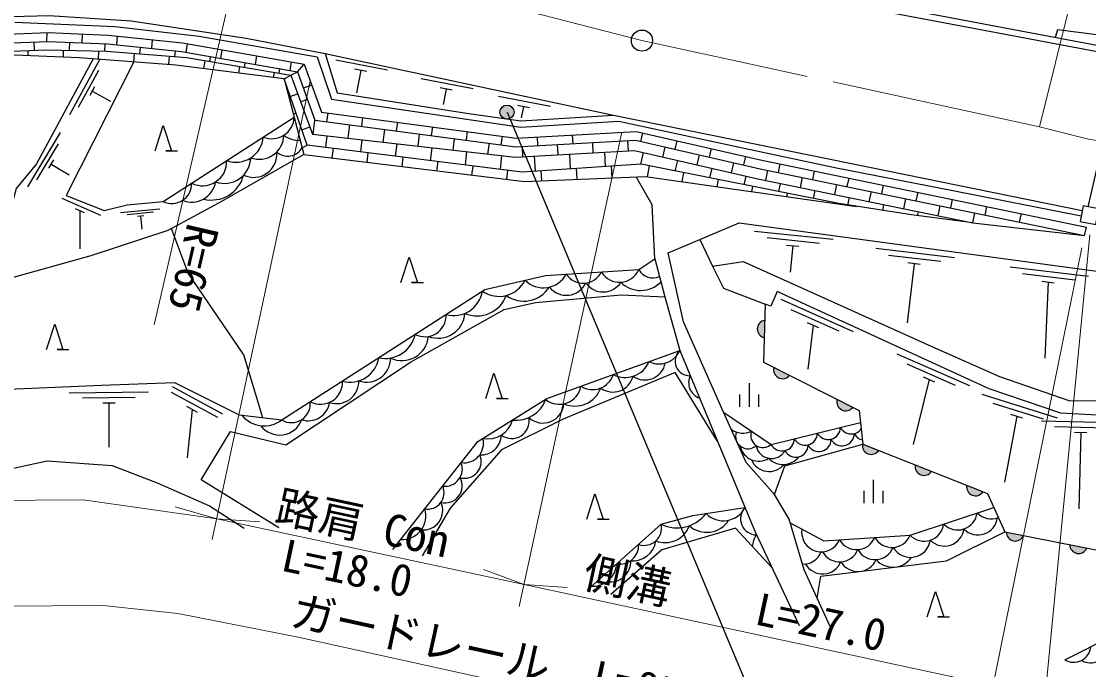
# Model space of a CAD drawing. Units: millimetres at full size, sheet at 1:1000; details may follow other scales. Extents: x 40000 to 680000, y 20000 to 380000.
# Drawn here: x 134574 to 195222, y 262811 to 299653 of the extents above; entities that cross this region are included whole.
import ezdxf
from ezdxf.enums import TextEntityAlignment as Align

# ---------------------------------------------------------------- set-up
doc = ezdxf.new("R2010")
doc.units = ezdxf.units.MM
doc.header["$LTSCALE"] = 1000
doc.linetypes.add('CHAIN', pattern=[18.5, 12, -1.5, 3.5, -1.5])
for name, color, linetype, lineweight in [('M-BGD', 7, 'Continuous', 25), ('M-BMK', 2, 'CHAIN', 13), ('M-BMK-SRVR', 3, 'Continuous', 25), ('M-STR-HTXT', 7, 'Continuous', 13), ('M-STR-STRC', 7, 'Continuous', 25)]:
    doc.layers.add(name, color=color, linetype=linetype, lineweight=lineweight)
doc.styles.add('ＭＳ ゴシック', font='')
doc.styles.get('ＭＳ ゴシック').set_extended_font_data('MS Gothic')

msp = doc.modelspace()

# ---------------------------------------------------------------- hatches: boundary and pattern name
at = {"layer": 'M-BGD'}
for points in [[(176789, 281674), (176815, 282664, 0.82183)], [(178222, 279539), (177339, 279987, 0.82183)], [(181813, 277718), (180930, 278166, 0.82183)], [(183293, 275275), (182370, 275636, 0.82183)], [(186293, 274083), (185372, 274449, 0.82183)], [(189216, 272925), (188294, 273288, 0.82183)], [(191519, 270432), (190547, 270623, 0.82183)], [(195118, 269723), (194146, 269915, 0.82183)]]:
    msp.add_hatch(color=256, dxfattribs=at).paths.add_polyline_path(points)
at = {"layer": 'M-STR-STRC'}
msp.add_hatch(color=256, dxfattribs=at).paths.add_polyline_path([(162508, 294709, 1), (161833, 294280, 0.41421), (162385, 294157, 0.41421)])

# ---------------------------------------------------------------- linework, layer by layer
at = {"layer": 'M-BGD'}
for p, q in [((136031, 299011), (136009, 298520)), ((135317, 298015), (135300, 298487)), ((137316, 298006), (137336, 298463)), ((138029, 298930), (138007, 298434)), ((140025, 298812), (139973, 298318)), ((142014, 298604), (141962, 298110)), ((134970, 297701), (134959, 298002)), ((136969, 297622), (136979, 298015)), ((138965, 297503), (138977, 297962)), ((139316, 297953), (139334, 298376)), ((140959, 297350), (140996, 297828)), ((141310, 297803), (141349, 298174)), ((143304, 297648), (143337, 297966)), ((144000, 298378), (143915, 297888)), ((145971, 298033), (145885, 297544)), ((151830, 297830), (168228, 294326)), ((139036, 297497), (137307, 294339)), ((142953, 297197), (142990, 297673)), ((144939, 296965), (145017, 297419)), ((145281, 297374), (145328, 297641)), ((147250, 297037), (147296, 297297)), ((147941, 297689), (147855, 297200)), ((149911, 297344), (149825, 296855)), ((155385, 296873), (152439, 297440)), ((195186, 289109), (197064, 297239)), ((138958, 296856), (137806, 294750)), ((146924, 296713), (146987, 297082)), ((148908, 296462), (148956, 296745)), ((149219, 296700), (149263, 296953)), ((154199, 296796), (153512, 296928)), ((153856, 296862), (153611, 295588)), ((151068, 296033), (150600, 295864)), ((160248, 295818), (157302, 296385)), ((138727, 295933), (138458, 295442)), ((138593, 295688), (139645, 295112)), ((149857, 295383), (150273, 295536)), ((159062, 295741), (158375, 295873)), ((158718, 295807), (158550, 294934)), ((164637, 294814), (161691, 295380)), ((150440, 295084), (150831, 295224)), ((163452, 294736), (162764, 294869)), ((163108, 294802), (162985, 294166)), ((150032, 294393), (150180, 294443)), ((151981, 294443), (151916, 293951)), ((153964, 294180), (153898, 293688)), ((150507, 293491), (150965, 293661)), ((151153, 293238), (151260, 294038)), ((153141, 293013), (153242, 293775)), ((155946, 293917), (155881, 293424)), ((157929, 293653), (157863, 293161)), ((136773, 293337), (134924, 290248)), ((151873, 292482), (151948, 293148)), ((155128, 292788), (155224, 293511)), ((157115, 292563), (157206, 293248)), ((159103, 292338), (159189, 292985)), ((159911, 293390), (159846, 292897)), ((161894, 293126), (161829, 292634)), ((163885, 293086), (163912, 292590)), ((165882, 293195), (165909, 292699)), ((169868, 293314), (169757, 292830)), ((136670, 292699), (135438, 290640)), ((150536, 292457), (150807, 292615)), ((152236, 291888), (152303, 292428)), ((153857, 292233), (153935, 292923)), ((155842, 291984), (155922, 292698)), ((157826, 291735), (157910, 292473)), ((161090, 292113), (161171, 292721)), ((163079, 291960), (163047, 292542)), ((163079, 291960), (163047, 292542)), ((165076, 292070), (165044, 292652)), ((165076, 292070), (165044, 292652)), ((167073, 292179), (167041, 292762)), ((169070, 292289), (169038, 292871)), ((171028, 291942), (171158, 292510)), ((171818, 292869), (171707, 292385)), ((173767, 292424), (173657, 291940)), ((136404, 291787), (136116, 291306)), ((142779, 292300), (143445, 292300)), ((143112, 292300), (142779, 292300)), ((154221, 291645), (154288, 292179)), ((156206, 291403), (156272, 291930)), ((159810, 291485), (159897, 292248)), ((161795, 291236), (161884, 292023)), ((163783, 291131), (163736, 291996)), ((165779, 291263), (165733, 292106)), ((167775, 291396), (167730, 292215)), ((169770, 291528), (169922, 292194)), ((171732, 291143), (171871, 291750)), ((172978, 291497), (173108, 292065)), ((175717, 291979), (175607, 291495)), ((136260, 291546), (137290, 290930)), ((158191, 291160), (158257, 291680)), ((160177, 290918), (160241, 291431)), ((162162, 290675), (162225, 291182)), ((164153, 290593), (164116, 291153)), ((166152, 290677), (166111, 291285)), ((168150, 290761), (168106, 291418)), ((170147, 290825), (170268, 291434)), ((173694, 290753), (173820, 291305)), ((174928, 291052), (175058, 291620)), ((176880, 290616), (176998, 291188)), ((177672, 291556), (177572, 291069)), ((179631, 291152), (179530, 290666)), ((172127, 290544), (172227, 291045)), ((174107, 290264), (174185, 290656)), ((175656, 290364), (175769, 290860)), ((178839, 290213), (178957, 290784)), ((181589, 290748), (181489, 290262)), ((176088, 289983), (176144, 290267)), ((177617, 289974), (177714, 290444)), ((179579, 289584), (179673, 290041)), ((180798, 289809), (180916, 290380)), ((182757, 289405), (182874, 289976)), ((183548, 290344), (183448, 289858)), ((185507, 289941), (185407, 289454)), ((139095, 288618), (136897, 289582)), ((178068, 289702), (178103, 289877)), ((181544, 289216), (181631, 289637)), ((184715, 289001), (184833, 289572)), ((187466, 289537), (187366, 289050)), ((138156, 288768), (137643, 288992)), ((137899, 288880), (137892, 286729)), ((142445, 288987), (140205, 288778)), ((142086, 288802), (140592, 288663)), ((183521, 288908), (183588, 289234)), ((185498, 288609), (185544, 288831)), ((186674, 288598), (186792, 289169)), ((188633, 288194), (188751, 288765)), ((189425, 289133), (189324, 288647)), ((191384, 288729), (191283, 288243)), ((141527, 288600), (141179, 288567)), ((141353, 288584), (141422, 287837)), ((187481, 288346), (187497, 288428)), ((188633, 288194), (194995, 287478)), ((180709, 287248), (176234, 287719)), ((194995, 287478), (195095, 287964)), ((179932, 287028), (176948, 287342)), ((178757, 286850), (178061, 286923)), ((178409, 286887), (178252, 285395)), ((187605, 286214), (183136, 286740)), ((186825, 286004), (183846, 286354)), ((185300, 285881), (184905, 282516)), ((185648, 285840), (184953, 285922)), ((195220, 285153), (190753, 285689)), ((194440, 284944), (191461, 285302)), ((156752, 284821), (157419, 284821)), ((157085, 284821), (156752, 284821)), ((193263, 284783), (192568, 284867)), ((192915, 284825), (192723, 280517)), ((181861, 282012), (177752, 283846)), ((181054, 282043), (178314, 283266)), ((179881, 282238), (179242, 282523)), ((179562, 282381), (179268, 279881)), ((136606, 281008), (137272, 281008)), ((136939, 281008), (136606, 281008)), ((188461, 278933), (184343, 280747)), ((187654, 278961), (184909, 280170)), ((175942, 277754), (175942, 279082)), ((186160, 279291), (185248, 275615)), ((186481, 279150), (185840, 279432)), ((141794, 278579), (137294, 278528)), ((145739, 277132), (143107, 278570)), ((146017, 277322), (143155, 278886)), ((175409, 277754), (175409, 278451)), ((176475, 277754), (176475, 278451)), ((193459, 277108), (189163, 278450)), ((141047, 278270), (138048, 278236)), ((139901, 277957), (139201, 277949)), ((139551, 277953), (139538, 275452)), ((161567, 278218), (162233, 278218)), ((161900, 278218), (161567, 278218)), ((192653, 277045), (189790, 277940)), ((144586, 277420), (143972, 277756)), ((144279, 277588), (144000, 274847)), ((191132, 277206), (190440, 273461)), ((191466, 277102), (190798, 277311)), ((197039, 276823), (192541, 276938)), ((196282, 276542), (193283, 276619)), ((195124, 276271), (194425, 276289)), ((194775, 276280), (194664, 271947)), ((183004, 272271), (183004, 273599)), ((182471, 272271), (182471, 272968)), ((183537, 272271), (183537, 272968)), ((167308, 271369), (167974, 271369)), ((167641, 271369), (167308, 271369)), ((186653, 265810), (187319, 265810)), ((186986, 265810), (186653, 265810))]:
    msp.add_line(p, q, dxfattribs=at)
for points in [[(254145, 325171), (248103, 317983), (245301, 314925), (240966, 311550), (238308, 309388), (235205, 307342), (232243, 305509), (229675, 304188), (227788, 303250), (225570, 302343), (222501, 301395), (219495, 300563), (216245, 299860), (213015, 299199), (209976, 298858), (205830, 298591), (200917, 298488), (197186, 298706), (193445, 299165), (193324, 298741)], [(128709, 308089), (135686, 310725), (141214, 312877), (144837, 313615), (149033, 314069), (151764, 313429), (154337, 312309), (156765, 310831), (160695, 307842), (162625, 306084), (166576, 303805), (197000, 298045)], [(128832, 307762), (135811, 310398), (141313, 312540), (144891, 313269), (149011, 313714), (151653, 313095), (154175, 311998), (156568, 310541), (160471, 307573), (162418, 305800), (166452, 303472), (196911, 297705)], [(107347, 293869), (107058, 294402), (114592, 296337), (123978, 298730), (127601, 299472), (130480, 299834), (136156, 299977), (140822, 299674), (147341, 298706), (151830, 297830), (152521, 295599), (159866, 294436), (162964, 293990), (168228, 294326), (175127, 292920), (183796, 291153), (194859, 288897)], [(134206, 299607), (139880, 299363), (144682, 298820), (151381, 297630), (152202, 295236), (162961, 293642), (168523, 293974), (175374, 292497), (180896, 291332), (187509, 290037), (194806, 288609)], [(112332, 294540), (117007, 295705), (120542, 296557), (124136, 297372), (129186, 298518), (131916, 298857), (136092, 299014), (139503, 298866), (143739, 298423), (150641, 297217), (151623, 294491), (162693, 293020), (169515, 293395), (176656, 291765), (195095, 287964)], [(112452, 294058), (116816, 293084), (123174, 296644), (124246, 296888), (129272, 298029), (131956, 298362), (136091, 298517), (139467, 298371), (143670, 297931), (150271, 296777), (151258, 294038), (162674, 292522), (169473, 292895), (176551, 291280), (194995, 287478)], [(128192, 297784), (131529, 297873), (135998, 298041), (139422, 297951), (143986, 297595), (149886, 296586), (151120, 293242), (162652, 291936), (169423, 292308), (176427, 290710), (188633, 288194)], [(149514, 296385), (143350, 297167), (137865, 297587), (130974, 297858)], [(138660, 297526), (135445, 291557), (134275, 290147), (133956, 288962), (128084, 287687), (129215, 291678), (131148, 295656), (133072, 297776)], [(140959, 297350), (137125, 289761), (139287, 288901), (140588, 289221), (142635, 289413), (150081, 294206)], [(149514, 296385), (149886, 296586), (150271, 296777), (150641, 297217)], [(188633, 288194), (185161, 288653), (181035, 289295), (169790, 291529), (163032, 291081), (150807, 292615), (149514, 296385)], [(149514, 296385), (150633, 292084), (160863, 290834), (163174, 290551), (170040, 290840), (182028, 289140)], [(142172, 292300), (142642, 293738), (143112, 292300)], [(150633, 292084), (145771, 289327), (142897, 287760), (138532, 286324), (133767, 285008), (126324, 282867), (114571, 278976), (114165, 277166), (117939, 276508), (120983, 276897), (127606, 278483), (139129, 278984), (143282, 279135), (146950, 277288), (149371, 277000), (160920, 284407), (164359, 285207), (169657, 285550), (170578, 286159), (170419, 289217), (169508, 290818)], [(180537, 265269), (179049, 268484), (178208, 271367), (177367, 272763), (175765, 274585), (174466, 277450), (172208, 282574), (171327, 286507), (173126, 287259), (175363, 288208), (197376, 285224), (200341, 287384), (205608, 286907), (210814, 286869), (214797, 287214), (219868, 287981), (225090, 289357), (231295, 291542)], [(148303, 277127), (147220, 280697), (144046, 285340), (143110, 287876)], [(173126, 287259), (173856, 285748), (174467, 284485), (176840, 283579), (176751, 280285), (182179, 277532), (182392, 275633), (189469, 272821), (190453, 270642), (196119, 269526), (201022, 271696), (205580, 271464), (212074, 278265), (216148, 278928), (217660, 283326), (222242, 284646)], [(156146, 284821), (156615, 286259), (157085, 284821)], [(170578, 286159), (171134, 284003), (171985, 280943), (176252, 270677), (178766, 265324)], [(173856, 285748), (175587, 286005), (186318, 281169), (190148, 279468), (194148, 278084), (196821, 278103), (200184, 279470), (211372, 278733)], [(149204, 270871), (144792, 273590), (146465, 276346), (149606, 275589), (156687, 280290), (162016, 283278), (163788, 283678), (168661, 284117), (171134, 284003)], [(210958, 278298), (208580, 278490), (200186, 278931), (196728, 277212), (193650, 277382), (189566, 278770), (177522, 284310), (177166, 283474), (176840, 283579)], [(135999, 281008), (136469, 282446), (136939, 281008)], [(155684, 269647), (160519, 275773), (164442, 278213), (171985, 280943)], [(174118, 275810), (171717, 279699), (165356, 277051), (161854, 275301), (158939, 271987), (157359, 269286)], [(160960, 278218), (161430, 279656), (161900, 278218)], [(174466, 277450), (177183, 275614), (182254, 276863)], [(177367, 272763), (177963, 274385), (182392, 275633)], [(193869, 263371), (204976, 268953), (212995, 273489), (222141, 274913)], [(128595, 273077), (136051, 274674), (139744, 274408), (142296, 273419), (145265, 272125), (147243, 270851)], [(166701, 271369), (167171, 272807), (167641, 271369)], [(166732, 267322), (170938, 271070), (172728, 271565), (175694, 272019)], [(178269, 271158), (180166, 270137), (185075, 270448), (189826, 272030)], [(177223, 268609), (175148, 270843), (170960, 269625), (168064, 267075)], [(179793, 266876), (180008, 268122), (187152, 269000), (190453, 270642)], [(186046, 265810), (186516, 267248), (186986, 265810)]]:
    msp.add_lwpolyline(points, dxfattribs=at)
msp.add_lwpolyline([(194745, 288275), (195630, 288112), (195793, 288998), (194907, 289160)], close=True, dxfattribs=at)
for centre, radius, start, end in [((148796, 294269), 1287, 248.3759, 357.15182), ((146767, 293209), 1561, 250.51807, 355.00964), ((148087, 293219), 1405, 250.20828, 358.71446), ((150328, 294211), 1322, 230.76838, 274.11132), ((149711, 292924), 930, 228.0115, 331.69112), ((144871, 291687), 1376, 243.42949, 2.09823), ((146114, 291942), 1498, 250.56449, 358.24078), ((147780, 292101), 1315, 244.14134, 5.74359), ((144257, 290757), 1377, 247.81122, 350.51702), ((145384, 291378), 1880, 255.98218, 345.82678), ((143125, 290432), 1130, 244.29213, 1.23559), ((164237, 285989), 1480, 225.35044, 331.49581), ((166502, 285949), 1172, 214.65065, 332.76008), ((168567, 286004), 1181, 210.01949, 337.39125), ((170464, 285990), 920, 208.62775, 293.97168), ((161707, 285697), 1673, 235.97173, 332.9406), ((163130, 285470), 1717, 234.19437, 327.57858), ((165543, 285316), 1232, 218.51909, 334.55469), ((167636, 285468), 1194, 214.75056, 327.44471), ((169775, 285967), 1608, 225.25929, 315.34684), ((159150, 284574), 1642, 254.57405, 350.76969), ((160473, 284672), 1756, 246.79884, 340.20593), ((157502, 282943), 1212, 243.05606, 2.28768), ((158251, 283185), 1535, 249.34622, 355.25477), ((176900, 282167), 505, 99.63312, 257.29132), ((155252, 282235), 1741, 257.69749, 347.64625), ((156205, 281883), 1510, 244.47101, 354.89113), ((170813, 281462), 1281, 243.69558, 336.13408), ((172554, 280341), 828, 133.39531, 271.74653), ((153266, 280785), 1634, 254.17945, 351.16429), ((154197, 280504), 1357, 250.68936, 0.67707), ((168885, 280896), 1479, 242.99204, 336.79811), ((170008, 280450), 1178, 234.9302, 349.25105), ((177825, 279850), 505, 164.28222, 321.94041), ((151572, 279143), 1251, 242.17609, 3.16765), ((152500, 279179), 1249, 250.46905, 2.04806), ((167032, 279968), 1244, 238.03202, 341.75813), ((168189, 279764), 1175, 233.93989, 346.29996), ((173424, 279121), 932, 155.10764, 250.03421), ((165142, 279144), 1252, 231.47494, 349.34954), ((166033, 279344), 1557, 246.18671, 340.10624), ((149924, 277917), 1070, 238.88666, 6.45708), ((150887, 278159), 1206, 251.38409, 352.51391), ((162692, 278752), 1772, 263.15417, 340.6085), ((164215, 278020), 1194, 227.84886, 355.17446), ((181416, 278029), 505, 164.28222, 321.94041), ((148377, 278294), 1632, 218.89899, 307.56088), ((149250, 277476), 1334, 216.95997, 339.84186), ((161088, 277360), 1440, 258.51107, 345.25161), ((162436, 276944), 997, 233.93367, 11.06568), ((180423, 276576), 694, 207.12636, 0.54571), ((181734, 276899), 694, 207.12636, 324.04182), ((159731, 275671), 1106, 261.82855, 14.57139), ((160713, 276154), 1136, 265.64122, 359.16131), ((175569, 277359), 1106, 233.43763, 296.56571), ((175854, 276059), 694, 159.2354, 312.65475), ((176712, 276124), 694, 159.2354, 312.65475), ((179111, 276253), 694, 207.12636, 0.54571), ((181206, 276218), 694, 207.12636, 0.54571), ((182517, 276541), 694, 207.12636, 257.39352), ((176471, 275714), 1058, 191.32288, 302.62576), ((177197, 275695), 885, 189.49526, 330.28585), ((177800, 275930), 694, 207.12636, 0.54571), ((178584, 275573), 694, 207.12636, 0.54571), ((179895, 275895), 694, 207.12636, 0.54571), ((182867, 275547), 505, 169.79034, 327.44853), ((159762, 274635), 948, 253.83777, 24.13257), ((177066, 275166), 1094, 202.85887, 320.66832), ((177863, 275604), 1133, 223.5595, 321.49676), ((158635, 274229), 1000, 263.18826, 20.24914), ((185869, 274357), 505, 169.49873, 327.15692), ((158661, 273250), 962, 255.25576, 29.57893), ((157666, 272864), 928, 259.8325, 23.6049), ((188791, 273197), 505, 169.67443, 327.33262), ((157415, 271855), 1104, 263.88741, 24.81986), ((156210, 271558), 1350, 266.53134, 16.90606), ((174463, 272660), 1388, 224.91068, 332.48144), ((176357, 271386), 917, 136.31956, 269.5266), ((187781, 271865), 1118, 224.39243, 352.43541), ((189688, 272500), 1118, 224.39243, 290.86979), ((171831, 272951), 2082, 244.61502, 322.36532), ((173516, 272090), 1476, 228.16162, 327.87736), ((188933, 271586), 1118, 224.39243, 352.43541), ((169960, 270872), 998, 251.93992, 11.45886), ((171154, 271495), 1467, 248.8431, 339.88732), ((180030, 270619), 1118, 170.4742, 337.65259), ((185874, 271230), 1118, 224.39243, 352.43541), ((187026, 270951), 1118, 224.39243, 352.43541), ((191052, 270624), 505, 180.03048, 337.68867), ((168567, 269884), 1085, 261.3072, 2.09157), ((169338, 270293), 1296, 263.91268, 352.65043), ((177297, 269751), 1189, 142.81711, 177.23097), ((182036, 270746), 1118, 209.60961, 337.65259), ((184042, 270873), 1118, 209.60961, 337.65259), ((185097, 270335), 1142, 210.35651, 351.68851), ((194651, 269915), 505, 180.03048, 337.68867), ((178996, 269926), 1118, 267.82486, 337.65259), ((181073, 270055), 1118, 209.60961, 337.65259), ((183078, 270183), 1118, 209.60961, 337.65259), ((167039, 268913), 1368, 267.6489, 355.74987), ((168054, 268945), 1148, 259.93945, 2.94483), ((180110, 269365), 1118, 209.60961, 337.65259), ((182114, 269516), 1128, 210.68307, 336.57913), ((184103, 269897), 1264, 221.00057, 326.26163), ((194369, 264221), 989, 239.45338, 353.91138), ((195316, 264189), 989, 239.45338, 353.91138)]:
    msp.add_arc(centre, radius, start, end, dxfattribs=at)
at = {"layer": 'M-BMK'}
msp.add_lwpolyline([(231286, 296931), (227279, 295335), (223000, 293946), (217993, 292827), (214903, 292291), (210652, 291833), (206525, 291682), (201145, 292018), (195211, 292959), (192422, 293659), (176192, 297187), (169841, 298556), (162757, 300375), (152966, 302503), (148735, 303540), (147045, 303803), (143921, 304111), (140268, 304243), (137004, 304298), (133086, 304100)], dxfattribs=at)
at = {"layer": 'M-BMK-SRVR'}
msp.add_circle((169841, 298556), 600, dxfattribs=at)
at = {"layer": 'M-STR-HTXT'}
for p, q in [((192422, 293659), (197580, 314377)), ((147045, 303803), (142113, 282400)), ((150988, 296254), (145423, 270202)), ((162867, 266392), (168691, 293350)), ((188355, 254872), (194843, 286776)), ((145677, 271387), (143316, 272063)), ((145677, 271387), (148125, 271213)), ((163141, 267657), (160835, 268499)), ((163141, 267657), (165589, 267477))]:
    msp.add_line(p, q, dxfattribs=at)
for points in [[(212294, 254756), (192201, 255632), (195286, 287525)], [(189784, 261901), (163141, 267657), (145677, 271387), (138082, 272452), (132625, 272423), (126680, 271833), (117210, 269084)], [(124072, 265201), (128420, 265981), (133404, 266422), (139233, 266448), (143464, 266007), (150299, 264656), (188628, 256217)]]:
    msp.add_lwpolyline(points, dxfattribs=at)
at = {"layer": 'M-STR-STRC'}
msp.add_line((162171, 294495), (178374, 255815), dxfattribs=at)
msp.add_circle((162171, 294495), 400, dxfattribs=at)

# ---------------------------------------------------------------- texts
at = {"layer": 'M-STR-HTXT', "style": 'ＭＳ ゴシック'}
for s, rotation, p in [('R=65', 257.023, (143492, 288387)), ('路肩 Con', 347.943, (148788, 270722)), ('L=18.0', 347.943, (149132, 267921)), ('側溝\u3000\u3000L=27.0', 347.81, (166277, 266979)), ('ガードレール\u3000L=85.0', 347.583, (149661, 264797))]:
    msp.add_text(s, height=1833, rotation=rotation, dxfattribs=at).set_placement(p, align=Align.BOTTOM_LEFT)

doc.saveas('drawing.dxf')
